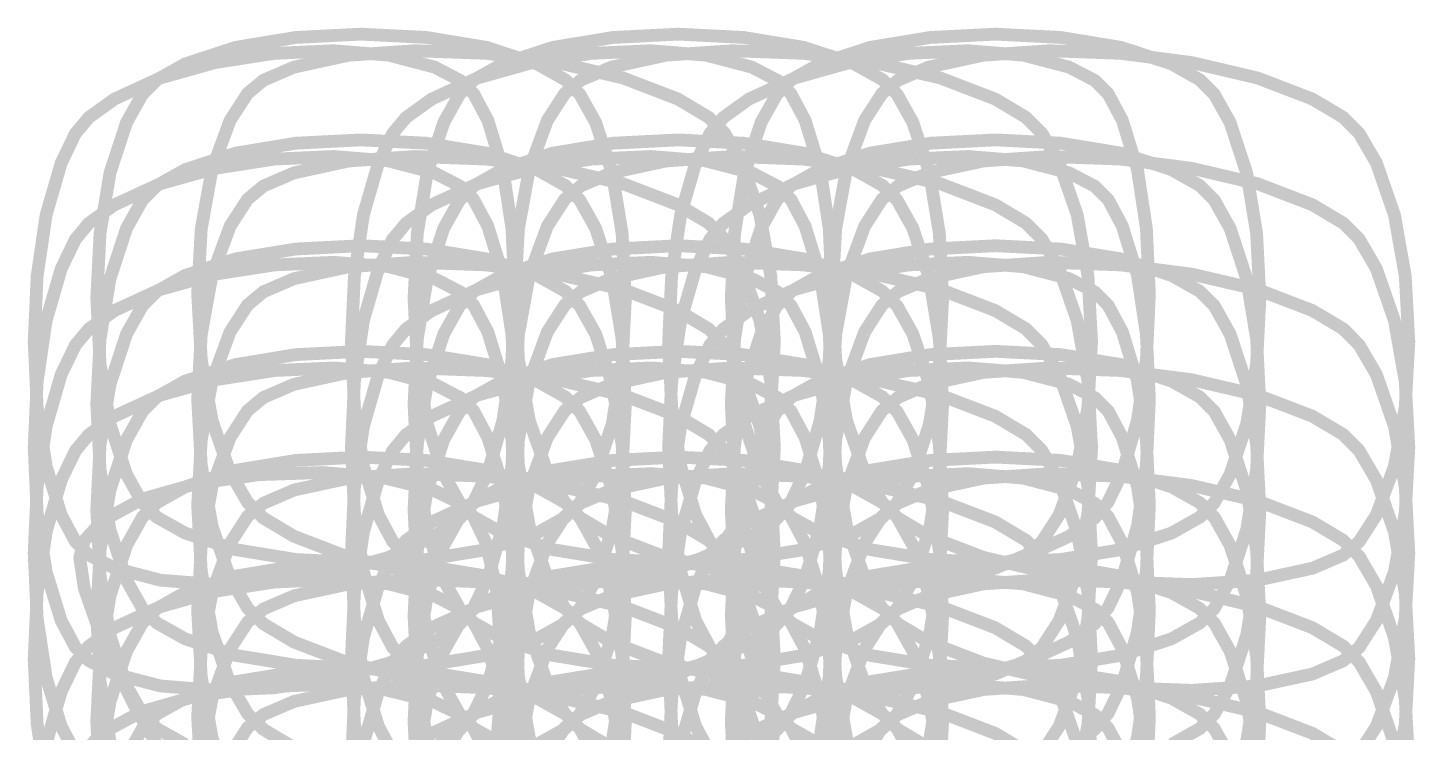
# Model space of a CAD drawing. Extents: x 0.5 to 10.7, y 0.3 to 10.6.
# Drawn here: x 7.419 to 8.925, y 6.4 to 7.165 of the extents above; entities that cross this region are included whole.
import ezdxf

# ---------------------------------------------------------------- set-up
doc = ezdxf.new("R2010")
doc.units = 0
doc.layers.get('0').update_dxf_attribs({"linetype": 'CONTINUOUS'})

msp = doc.modelspace()

# ---------------------------------------------------------------- linework, layer by layer
at = {"color": 0, "const_width": 0.013889}
for points in [[(8.01014, 7.10097), (8.01807, 7.09304), (8.03521, 7.06244), (8.05317, 7.00771), (8.06392, 6.94222), (8.06749, 6.87136), (8.06392, 6.80046), (8.05317, 6.73497), (8.03521, 6.68028), (8.01807, 6.64963), (8.01014, 6.64165), (8.00217, 6.63374), (7.97157, 6.6166), (7.91683, 6.59864), (7.85135, 6.58789), (7.78054, 6.58431), (7.70969, 6.58789), (7.64421, 6.59864), (7.58951, 6.6166), (7.55892, 6.63374), (7.551, 6.64165), (7.54303, 6.64963), (7.52587, 6.68028), (7.50792, 6.73497), (7.49713, 6.80046), (7.49354, 6.87136), (7.49713, 6.94222), (7.50792, 7.00771), (7.52587, 7.06244), (7.54303, 7.09304), (7.551, 7.10097), (7.55892, 7.10894), (7.58951, 7.12608), (7.64421, 7.14404), (7.70969, 7.15483), (7.78054, 7.15842), (7.85135, 7.15483), (7.91683, 7.14404), (7.97157, 7.12608), (8.00217, 7.10894), (8.01014, 7.10097)], [(8.3546, 7.10097), (8.36253, 7.09304), (8.37967, 7.06244), (8.39763, 7.00771), (8.40836, 6.94222), (8.41194, 6.87136), (8.40836, 6.80046), (8.39763, 6.73497), (8.37967, 6.68028), (8.36253, 6.64963), (8.3546, 6.64165), (8.34662, 6.63374), (8.31603, 6.6166), (8.26129, 6.59864), (8.19581, 6.58789), (8.125, 6.58431), (8.05414, 6.58789), (7.98867, 6.59864), (7.93392, 6.6166), (7.90332, 6.63374), (7.8954, 6.64165), (7.88743, 6.64963), (7.87028, 6.68028), (7.85232, 6.73497), (7.84158, 6.80046), (7.838, 6.87136), (7.84158, 6.94222), (7.85232, 7.00771), (7.87028, 7.06244), (7.88743, 7.09304), (7.8954, 7.10097), (7.90332, 7.10894), (7.93392, 7.12608), (7.98867, 7.14404), (8.05414, 7.15483), (8.125, 7.15842), (8.19581, 7.15483), (8.26129, 7.14404), (8.31603, 7.12608), (8.34662, 7.10894), (8.3546, 7.10097)], [(8.699, 7.10097), (8.70692, 7.09304), (8.72407, 7.06244), (8.74203, 7.00771), (8.75282, 6.94222), (8.7564, 6.87136), (8.75282, 6.80046), (8.74203, 6.73497), (8.72407, 6.68028), (8.70692, 6.64963), (8.699, 6.64165), (8.69103, 6.63374), (8.66043, 6.6166), (8.60574, 6.59864), (8.54025, 6.58789), (8.4694, 6.58431), (8.3986, 6.58789), (8.33311, 6.59864), (8.27838, 6.6166), (8.24778, 6.63374), (8.23986, 6.64165), (8.23188, 6.64963), (8.21474, 6.68028), (8.19678, 6.73497), (8.18604, 6.80046), (8.18246, 6.87136), (8.18604, 6.94222), (8.19678, 7.00771), (8.21474, 7.06244), (8.23188, 7.09304), (8.23986, 7.10097), (8.24778, 7.10894), (8.27838, 7.12608), (8.33311, 7.14404), (8.3986, 7.15483), (8.4694, 7.15842), (8.54025, 7.15483), (8.60574, 7.14404), (8.66043, 7.12608), (8.69103, 7.10894), (8.699, 7.10097)], [(7.8954, 7.10097), (7.90278, 7.09364), (7.91818, 7.06472), (7.93451, 7.01161), (7.94433, 6.9471), (7.9476, 6.87657), (7.94433, 6.80533), (7.93451, 6.73888), (7.91818, 6.68257), (7.90272, 6.6505), (7.8954, 6.64165), (7.88829, 6.63314), (7.86029, 6.61307), (7.81054, 6.59017), (7.75103, 6.57351), (7.68658, 6.56347), (7.62213, 6.56065), (7.56256, 6.56543), (7.51281, 6.5784), (7.48481, 6.59293), (7.47775, 6.59999), (7.47032, 6.60742), (7.45492, 6.63633), (7.43858, 6.6894), (7.42882, 6.7539), (7.42557, 6.82449), (7.42882, 6.89567), (7.43858, 6.96213), (7.45492, 7.0185), (7.47038, 7.05051), (7.47775, 7.05931), (7.48486, 7.06787), (7.51281, 7.08794), (7.56256, 7.11083), (7.62213, 7.12756), (7.68658, 7.13758), (7.75103, 7.1404), (7.81054, 7.13558), (7.86029, 7.12261), (7.88829, 7.10807), (7.8954, 7.10097)], [(8.16667, 7.05931), (8.17518, 7.05083), (8.19401, 7.0185), (8.2136, 6.96213), (8.22537, 6.89567), (8.22928, 6.82449), (8.22537, 6.7539), (8.2136, 6.6894), (8.19401, 6.63633), (8.17513, 6.6071), (8.16667, 6.59999), (8.15776, 6.59261), (8.12457, 6.5784), (8.06489, 6.56543), (7.99343, 6.56065), (7.91618, 6.56347), (7.83886, 6.57351), (7.76742, 6.59017), (7.70774, 6.61307), (7.67449, 6.63286), (7.66569, 6.64165), (7.65712, 6.65022), (7.63829, 6.68257), (7.61871, 6.73888), (7.60699, 6.80533), (7.60308, 6.87657), (7.60699, 6.9471), (7.61871, 7.01161), (7.63829, 7.06472), (7.65717, 7.09392), (7.66569, 7.10097), (7.67453, 7.10835), (7.70774, 7.12261), (7.76742, 7.13558), (7.83886, 7.1404), (7.91618, 7.13758), (7.99343, 7.12756), (8.06489, 7.11083), (8.12457, 7.08794), (8.15782, 7.06814), (8.16667, 7.05931)], [(8.23986, 7.10097), (8.24724, 7.09364), (8.26264, 7.06472), (8.27897, 7.01161), (8.28879, 6.9471), (8.29204, 6.87657), (8.28879, 6.80533), (8.27897, 6.73888), (8.26264, 6.68257), (8.24718, 6.6505), (8.23986, 6.64165), (8.23275, 6.63314), (8.20475, 6.61307), (8.155, 6.59017), (8.09549, 6.57351), (8.03103, 6.56347), (7.96658, 6.56065), (7.90701, 6.56543), (7.85726, 6.5784), (7.82926, 6.59293), (7.82221, 6.59999), (7.81478, 6.60742), (7.79937, 6.63633), (7.78304, 6.6894), (7.77328, 6.7539), (7.77001, 6.82449), (7.77328, 6.89567), (7.78304, 6.96213), (7.79937, 7.0185), (7.81483, 7.05051), (7.82221, 7.05931), (7.82932, 7.06787), (7.85726, 7.08794), (7.90701, 7.11083), (7.96658, 7.12756), (8.03103, 7.13758), (8.09549, 7.1404), (8.155, 7.13558), (8.20475, 7.12261), (8.23275, 7.10807), (8.23986, 7.10097)], [(8.51113, 7.05931), (8.51964, 7.05078), (8.53847, 7.0185), (8.55806, 6.96213), (8.56976, 6.89567), (8.57368, 6.82449), (8.56976, 6.7539), (8.55806, 6.6894), (8.53847, 6.63633), (8.51958, 6.6071), (8.51113, 6.59999), (8.50222, 6.59261), (8.46903, 6.5784), (8.40935, 6.56543), (8.33789, 6.56065), (8.26058, 6.56347), (8.18326, 6.57351), (8.11187, 6.59017), (8.05219, 6.61307), (8.01893, 6.63286), (8.01014, 6.64165), (8.00157, 6.65022), (7.98275, 6.68257), (7.96317, 6.73888), (7.95139, 6.80533), (7.94749, 6.87657), (7.95139, 6.9471), (7.96317, 7.01161), (7.98275, 7.06472), (8.00163, 7.09392), (8.01014, 7.10097), (8.01899, 7.10835), (8.05219, 7.12261), (8.11187, 7.13558), (8.18326, 7.1404), (8.26058, 7.13758), (8.33789, 7.12756), (8.40935, 7.11083), (8.46903, 7.08794), (8.50228, 7.06814), (8.51113, 7.05931)], [(8.58431, 7.10097), (8.59169, 7.09358), (8.6071, 7.06472), (8.62343, 7.01161), (8.63319, 6.9471), (8.63644, 6.87657), (8.63319, 6.80533), (8.62343, 6.73888), (8.6071, 6.68257), (8.59164, 6.6505), (8.58431, 6.64165), (8.57721, 6.63314), (8.54921, 6.61307), (8.49946, 6.59017), (8.43989, 6.57351), (8.37549, 6.56347), (8.31104, 6.56065), (8.25146, 6.56543), (8.20171, 6.5784), (8.17372, 6.59293), (8.16667, 6.59999), (8.15924, 6.60742), (8.14382, 6.63633), (8.1275, 6.6894), (8.11768, 6.7539), (8.11442, 6.82449), (8.11768, 6.89567), (8.1275, 6.96213), (8.14382, 7.0185), (8.15929, 7.05051), (8.16667, 7.05931), (8.17378, 7.06787), (8.20171, 7.08794), (8.25146, 7.11083), (8.31104, 7.12756), (8.37549, 7.13758), (8.43989, 7.1404), (8.49946, 7.13558), (8.54921, 7.12261), (8.57721, 7.10807), (8.58431, 7.10097)], [(8.85558, 7.05931), (8.8641, 7.05078), (8.88292, 7.0185), (8.9025, 6.96213), (8.91422, 6.89567), (8.91812, 6.82449), (8.91422, 6.7539), (8.9025, 6.6894), (8.88292, 6.63633), (8.86404, 6.6071), (8.85558, 6.59999), (8.84668, 6.59261), (8.81347, 6.5784), (8.75379, 6.56543), (8.68235, 6.56065), (8.60504, 6.56347), (8.52772, 6.57351), (8.45632, 6.59017), (8.39665, 6.61307), (8.36339, 6.63286), (8.3546, 6.64165), (8.34603, 6.65022), (8.32721, 6.68257), (8.30761, 6.73888), (8.29585, 6.80533), (8.29194, 6.87657), (8.29585, 6.9471), (8.30761, 7.01161), (8.32721, 7.06472), (8.34608, 7.09392), (8.3546, 7.10097), (8.36344, 7.10835), (8.39665, 7.12261), (8.45632, 7.13558), (8.52772, 7.1404), (8.60504, 7.13758), (8.68235, 7.12756), (8.75379, 7.11083), (8.81347, 7.08794), (8.84674, 7.06814), (8.85558, 7.05931)], [(8.01014, 6.98611), (8.01807, 6.97819), (8.03521, 6.94754), (8.05317, 6.89285), (8.06392, 6.82736), (8.06749, 6.75646), (8.06392, 6.6856), (8.05317, 6.62011), (8.03521, 6.56543), (8.01807, 6.53478), (8.01014, 6.52681), (8.00217, 6.51888), (7.97157, 6.50174), (7.91683, 6.48378), (7.85135, 6.47304), (7.78054, 6.46946), (7.70969, 6.47304), (7.64421, 6.48378), (7.58951, 6.50174), (7.55892, 6.51888), (7.551, 6.52681), (7.54303, 6.53478), (7.52587, 6.56543), (7.50792, 6.62011), (7.49713, 6.6856), (7.49354, 6.75646), (7.49713, 6.82736), (7.50792, 6.89285), (7.52587, 6.94754), (7.54303, 6.97819), (7.551, 6.98611), (7.55892, 6.99408), (7.58951, 7.01124), (7.64421, 7.02919), (7.70969, 7.03999), (7.78054, 7.04357), (7.85135, 7.03999), (7.91683, 7.02919), (7.97157, 7.01124), (8.00217, 6.99408), (8.01014, 6.98611)], [(8.3546, 6.98611), (8.36253, 6.97819), (8.37967, 6.94754), (8.39763, 6.89285), (8.40836, 6.82736), (8.41194, 6.75646), (8.40836, 6.6856), (8.39763, 6.62011), (8.37967, 6.56543), (8.36253, 6.53478), (8.3546, 6.52681), (8.34662, 6.51888), (8.31603, 6.50174), (8.26129, 6.48378), (8.19581, 6.47304), (8.125, 6.46946), (8.05414, 6.47304), (7.98867, 6.48378), (7.93392, 6.50174), (7.90332, 6.51888), (7.8954, 6.52681), (7.88743, 6.53478), (7.87028, 6.56543), (7.85232, 6.62011), (7.84158, 6.6856), (7.838, 6.75646), (7.84158, 6.82736), (7.85232, 6.89285), (7.87028, 6.94754), (7.88743, 6.97819), (7.8954, 6.98611), (7.90332, 6.99408), (7.93392, 7.01124), (7.98867, 7.02919), (8.05414, 7.03999), (8.125, 7.04357), (8.19581, 7.03999), (8.26129, 7.02919), (8.31603, 7.01124), (8.34662, 6.99408), (8.3546, 6.98611)], [(8.699, 6.98611), (8.70692, 6.97819), (8.72407, 6.94754), (8.74203, 6.89285), (8.75282, 6.82736), (8.7564, 6.75646), (8.75282, 6.6856), (8.74203, 6.62011), (8.72407, 6.56543), (8.70692, 6.53478), (8.699, 6.52681), (8.69103, 6.51888), (8.66043, 6.50174), (8.60574, 6.48378), (8.54025, 6.47304), (8.4694, 6.46946), (8.3986, 6.47304), (8.33311, 6.48378), (8.27838, 6.50174), (8.24778, 6.51888), (8.23986, 6.52681), (8.23188, 6.53478), (8.21474, 6.56543), (8.19678, 6.62011), (8.18604, 6.6856), (8.18246, 6.75646), (8.18604, 6.82736), (8.19678, 6.89285), (8.21474, 6.94754), (8.23188, 6.97819), (8.23986, 6.98611), (8.24778, 6.99408), (8.27838, 7.01124), (8.33311, 7.02919), (8.3986, 7.03999), (8.4694, 7.04357), (8.54025, 7.03999), (8.60574, 7.02919), (8.66043, 7.01124), (8.69103, 6.99408), (8.699, 6.98611)], [(7.8954, 6.98611), (7.90278, 6.97874), (7.91818, 6.94982), (7.93451, 6.89675), (7.94433, 6.83225), (7.9476, 6.76167), (7.94433, 6.69049), (7.93451, 6.62403), (7.91818, 6.56771), (7.90272, 6.53564), (7.8954, 6.52681), (7.88829, 6.51828), (7.86029, 6.49821), (7.81054, 6.47532), (7.75103, 6.45865), (7.68658, 6.44862), (7.62213, 6.44581), (7.56256, 6.45057), (7.51281, 6.46354), (7.48481, 6.47808), (7.47775, 6.48514), (7.47032, 6.49257), (7.45492, 6.52149), (7.43858, 6.57454), (7.42882, 6.63906), (7.42557, 6.70958), (7.42882, 6.78082), (7.43858, 6.84728), (7.45492, 6.9036), (7.47038, 6.93565), (7.47775, 6.94444), (7.48486, 6.95301), (7.51281, 6.9731), (7.56256, 6.99599), (7.62213, 7.01269), (7.68658, 7.02274), (7.75103, 7.02556), (7.81054, 7.02072), (7.86029, 7.00776), (7.88829, 6.99322), (7.8954, 6.98611)], [(8.16667, 6.94444), (8.17518, 6.93593), (8.19401, 6.9036), (8.2136, 6.84728), (8.22537, 6.78082), (8.22928, 6.70958), (8.22537, 6.63906), (8.2136, 6.57454), (8.19401, 6.52149), (8.17513, 6.49224), (8.16667, 6.48514), (8.15776, 6.47775), (8.12457, 6.46354), (8.06489, 6.45057), (7.99343, 6.44581), (7.91618, 6.44862), (7.83886, 6.45865), (7.76742, 6.47532), (7.70774, 6.49821), (7.67449, 6.51801), (7.66569, 6.52681), (7.65712, 6.53538), (7.63829, 6.56771), (7.61871, 6.62403), (7.60699, 6.69049), (7.60308, 6.76167), (7.60699, 6.83225), (7.61871, 6.89675), (7.63829, 6.94982), (7.65717, 6.97906), (7.66569, 6.98611), (7.67453, 6.99349), (7.70774, 7.00776), (7.76742, 7.02072), (7.83886, 7.02556), (7.91618, 7.02274), (7.99343, 7.01269), (8.06489, 6.99599), (8.12457, 6.9731), (8.15782, 6.95329), (8.16667, 6.94444)], [(8.23986, 6.98611), (8.24724, 6.97874), (8.26264, 6.94982), (8.27897, 6.89675), (8.28879, 6.83225), (8.29204, 6.76167), (8.28879, 6.69049), (8.27897, 6.62403), (8.26264, 6.56771), (8.24718, 6.53564), (8.23986, 6.52681), (8.23275, 6.51828), (8.20475, 6.49821), (8.155, 6.47532), (8.09549, 6.45865), (8.03103, 6.44862), (7.96658, 6.44581), (7.90701, 6.45057), (7.85726, 6.46354), (7.82926, 6.47808), (7.82221, 6.48514), (7.81478, 6.49257), (7.79937, 6.52149), (7.78304, 6.57454), (7.77328, 6.63906), (7.77001, 6.70958), (7.77328, 6.78082), (7.78304, 6.84728), (7.79937, 6.9036), (7.81483, 6.93565), (7.82221, 6.94444), (7.82932, 6.95301), (7.85726, 6.9731), (7.90701, 6.99599), (7.96658, 7.01269), (8.03103, 7.02274), (8.09549, 7.02556), (8.155, 7.02072), (8.20475, 7.00776), (8.23275, 6.99322), (8.23986, 6.98611)], [(8.51113, 6.94444), (8.51964, 6.93593), (8.53847, 6.9036), (8.55806, 6.84728), (8.56976, 6.78082), (8.57368, 6.70958), (8.56976, 6.63906), (8.55806, 6.57454), (8.53847, 6.52149), (8.51958, 6.49224), (8.51113, 6.48514), (8.50222, 6.47775), (8.46903, 6.46354), (8.40935, 6.45057), (8.33789, 6.44581), (8.26058, 6.44862), (8.18326, 6.45865), (8.11187, 6.47532), (8.05219, 6.49821), (8.01893, 6.51801), (8.01014, 6.52681), (8.00157, 6.53538), (7.98275, 6.56771), (7.96317, 6.62403), (7.95139, 6.69049), (7.94749, 6.76167), (7.95139, 6.83225), (7.96317, 6.89675), (7.98275, 6.94982), (8.00163, 6.97906), (8.01014, 6.98611), (8.01899, 6.99349), (8.05219, 7.00776), (8.11187, 7.02072), (8.18326, 7.02556), (8.26058, 7.02274), (8.33789, 7.01269), (8.40935, 6.99599), (8.46903, 6.9731), (8.50228, 6.95329), (8.51113, 6.94444)], [(8.58431, 6.98611), (8.59169, 6.97874), (8.6071, 6.94982), (8.62343, 6.89675), (8.63319, 6.83225), (8.63644, 6.76167), (8.63319, 6.69049), (8.62343, 6.62403), (8.6071, 6.56771), (8.59164, 6.53564), (8.58431, 6.52681), (8.57721, 6.51828), (8.54921, 6.49821), (8.49946, 6.47532), (8.43989, 6.45865), (8.37549, 6.44862), (8.31104, 6.44581), (8.25146, 6.45057), (8.20171, 6.46354), (8.17372, 6.47808), (8.16667, 6.48514), (8.15924, 6.49257), (8.14382, 6.52149), (8.1275, 6.57454), (8.11768, 6.63906), (8.11442, 6.70958), (8.11768, 6.78082), (8.1275, 6.84728), (8.14382, 6.9036), (8.15929, 6.93565), (8.16667, 6.94444), (8.17378, 6.95301), (8.20171, 6.9731), (8.25146, 6.99599), (8.31104, 7.01269), (8.37549, 7.02274), (8.43989, 7.02556), (8.49946, 7.02072), (8.54921, 7.00776), (8.57721, 6.99322), (8.58431, 6.98611)], [(8.85558, 6.94444), (8.8641, 6.93593), (8.88292, 6.9036), (8.9025, 6.84728), (8.91422, 6.78082), (8.91812, 6.70958), (8.91422, 6.63906), (8.9025, 6.57454), (8.88292, 6.52149), (8.86404, 6.49224), (8.85558, 6.48514), (8.84668, 6.47775), (8.81347, 6.46354), (8.75379, 6.45057), (8.68235, 6.44581), (8.60504, 6.44862), (8.52772, 6.45865), (8.45632, 6.47532), (8.39665, 6.49821), (8.36339, 6.51801), (8.3546, 6.52681), (8.34603, 6.53538), (8.32721, 6.56771), (8.30761, 6.62403), (8.29585, 6.69049), (8.29194, 6.76167), (8.29585, 6.83225), (8.30761, 6.89675), (8.32721, 6.94982), (8.34608, 6.97906), (8.3546, 6.98611), (8.36344, 6.99349), (8.39665, 7.00776), (8.45632, 7.02072), (8.52772, 7.02556), (8.60504, 7.02274), (8.68235, 7.01269), (8.75379, 6.99599), (8.81347, 6.9731), (8.84674, 6.95329), (8.85558, 6.94444)]]:
    msp.add_lwpolyline(points, close=True, dxfattribs=at)
for points in [[(7.58951, 6.38704), (7.55892, 6.40419), (7.551, 6.41211), (7.54303, 6.42008), (7.52587, 6.45068), (7.50792, 6.50537), (7.49713, 6.57086), (7.49354, 6.64171), (7.49713, 6.71251), (7.50792, 6.778), (7.52587, 6.83274), (7.54303, 6.86333), (7.551, 6.87125), (7.55892, 6.87924), (7.58951, 6.89638), (7.64421, 6.91433), (7.70969, 6.92507), (7.78054, 6.92865), (7.85135, 6.92507), (7.91683, 6.91433), (7.97157, 6.89638), (8.00217, 6.87924), (8.01014, 6.87125), (8.01014, 6.87125), (8.01807, 6.86333), (8.03521, 6.83274), (8.05317, 6.778), (8.06392, 6.71251), (8.06749, 6.64171), (8.06392, 6.57086), (8.05317, 6.50537), (8.03521, 6.45068), (8.01807, 6.42008), (8.01014, 6.41211), (8.00217, 6.40419), (7.97157, 6.38704)], [(7.93392, 6.38704), (7.90332, 6.40419), (7.8954, 6.41211), (7.88743, 6.42008), (7.87028, 6.45068), (7.85232, 6.50537), (7.84158, 6.57086), (7.838, 6.64171), (7.84158, 6.71251), (7.85232, 6.778), (7.87028, 6.83274), (7.88743, 6.86333), (7.8954, 6.87125), (7.90332, 6.87924), (7.93392, 6.89638), (7.98867, 6.91433), (8.05414, 6.92507), (8.125, 6.92865), (8.19581, 6.92507), (8.26129, 6.91433), (8.31603, 6.89638), (8.34662, 6.87924), (8.3546, 6.87125), (8.3546, 6.87125), (8.36253, 6.86333), (8.37967, 6.83274), (8.39763, 6.778), (8.40836, 6.71251), (8.41194, 6.64171), (8.40836, 6.57086), (8.39763, 6.50537), (8.37967, 6.45068), (8.36253, 6.42008), (8.3546, 6.41211), (8.34662, 6.40419), (8.31603, 6.38704)], [(8.27838, 6.38704), (8.24778, 6.40419), (8.23986, 6.41211), (8.23188, 6.42008), (8.21474, 6.45068), (8.19678, 6.50537), (8.18604, 6.57086), (8.18246, 6.64171), (8.18604, 6.71251), (8.19678, 6.778), (8.21474, 6.83274), (8.23188, 6.86333), (8.23986, 6.87125), (8.24778, 6.87924), (8.27838, 6.89638), (8.33311, 6.91433), (8.3986, 6.92507), (8.4694, 6.92865), (8.54025, 6.92507), (8.60574, 6.91433), (8.66043, 6.89638), (8.69103, 6.87924), (8.699, 6.87125), (8.699, 6.87125), (8.70692, 6.86333), (8.72407, 6.83274), (8.74203, 6.778), (8.75282, 6.71251), (8.7564, 6.64171), (8.75282, 6.57086), (8.74203, 6.50537), (8.72407, 6.45068), (8.70692, 6.42008), (8.699, 6.41211), (8.69103, 6.40419), (8.66043, 6.38704)], [(7.47032, 6.37788), (7.45492, 6.40674), (7.43858, 6.45979), (7.42882, 6.52431), (7.42557, 6.59483), (7.42882, 6.66596), (7.43858, 6.73242), (7.45492, 6.78879), (7.47038, 6.82081), (7.47775, 6.82958), (7.48486, 6.83817), (7.51281, 6.85824), (7.56256, 6.88113), (7.62213, 6.89779), (7.68658, 6.90782), (7.75103, 6.91064), (7.81054, 6.90587), (7.86029, 6.8929), (7.88829, 6.87836), (7.8954, 6.87125), (7.8954, 6.87125), (7.90278, 6.86388), (7.91818, 6.83501), (7.93451, 6.7819), (7.94433, 6.71739), (7.9476, 6.64692), (7.94433, 6.57574), (7.93451, 6.50928), (7.91818, 6.45296), (7.90272, 6.42096), (7.8954, 6.41211), (7.88829, 6.4036), (7.86029, 6.38351)], [(7.70774, 6.38351), (7.67449, 6.40332), (7.66569, 6.41211), (7.65712, 6.42068), (7.63829, 6.45296), (7.61871, 6.50928), (7.60699, 6.57574), (7.60308, 6.64692), (7.60699, 6.71739), (7.61871, 6.7819), (7.63829, 6.83501), (7.65717, 6.86421), (7.66569, 6.87125), (7.67453, 6.87864), (7.70774, 6.8929), (7.76742, 6.90587), (7.83886, 6.91064), (7.91618, 6.90782), (7.99343, 6.89779), (8.06489, 6.88113), (8.12457, 6.85824), (8.15782, 6.83843), (8.16667, 6.82958), (8.16667, 6.82958), (8.17518, 6.82107), (8.19401, 6.78879), (8.2136, 6.73242), (8.22537, 6.66596), (8.22928, 6.59483), (8.22537, 6.52431), (8.2136, 6.45979), (8.19401, 6.40674), (8.17513, 6.37756)], [(7.81478, 6.37788), (7.79937, 6.40674), (7.78304, 6.45979), (7.77328, 6.52431), (7.77001, 6.59483), (7.77328, 6.66596), (7.78304, 6.73242), (7.79937, 6.78879), (7.81483, 6.82081), (7.82221, 6.82958), (7.82932, 6.83817), (7.85726, 6.85824), (7.90701, 6.88113), (7.96658, 6.89779), (8.03103, 6.90782), (8.09549, 6.91064), (8.155, 6.90587), (8.20475, 6.8929), (8.23275, 6.87836), (8.23986, 6.87125), (8.23986, 6.87125), (8.24724, 6.86388), (8.26264, 6.83501), (8.27897, 6.7819), (8.28879, 6.71739), (8.29204, 6.64692), (8.28879, 6.57574), (8.27897, 6.50928), (8.26264, 6.45296), (8.24718, 6.42096), (8.23986, 6.41211), (8.23275, 6.4036), (8.20475, 6.38351)], [(8.05219, 6.38351), (8.01893, 6.40332), (8.01014, 6.41211), (8.00157, 6.42063), (7.98275, 6.45296), (7.96317, 6.50928), (7.95139, 6.57574), (7.94749, 6.64692), (7.95139, 6.71739), (7.96317, 6.7819), (7.98275, 6.83501), (8.00163, 6.86421), (8.01014, 6.87125), (8.01899, 6.87864), (8.05219, 6.8929), (8.11187, 6.90587), (8.18326, 6.91064), (8.26058, 6.90782), (8.33789, 6.89779), (8.40935, 6.88113), (8.46903, 6.85824), (8.50228, 6.83843), (8.51113, 6.82958), (8.51113, 6.82958), (8.51958, 6.82107), (8.53847, 6.78879), (8.55806, 6.73242), (8.56976, 6.66596), (8.57368, 6.59483), (8.56976, 6.52431), (8.55806, 6.45979), (8.53847, 6.40674), (8.51958, 6.37756)], [(8.15924, 6.37782), (8.14382, 6.40674), (8.1275, 6.45979), (8.11768, 6.52431), (8.11442, 6.59483), (8.11768, 6.66596), (8.1275, 6.73242), (8.14382, 6.78879), (8.15929, 6.82081), (8.16667, 6.82958), (8.17378, 6.83817), (8.20171, 6.85824), (8.25146, 6.88113), (8.31104, 6.89779), (8.37549, 6.90782), (8.43989, 6.91064), (8.49946, 6.90587), (8.54921, 6.8929), (8.57721, 6.87836), (8.58431, 6.87125), (8.58431, 6.87125), (8.59164, 6.86388), (8.6071, 6.83501), (8.62343, 6.7819), (8.63319, 6.71739), (8.63644, 6.64692), (8.63319, 6.57574), (8.62343, 6.50928), (8.6071, 6.45296), (8.59164, 6.42096), (8.58431, 6.41211), (8.57721, 6.4036), (8.54921, 6.38351)], [(8.39665, 6.38351), (8.36339, 6.40332), (8.3546, 6.41211), (8.34603, 6.42063), (8.32721, 6.45296), (8.30761, 6.50928), (8.29585, 6.57574), (8.29194, 6.64692), (8.29585, 6.71739), (8.30761, 6.7819), (8.32721, 6.83501), (8.34608, 6.86421), (8.3546, 6.87125), (8.36344, 6.87864), (8.39665, 6.8929), (8.45632, 6.90587), (8.52772, 6.91064), (8.60504, 6.90782), (8.68235, 6.89779), (8.75379, 6.88113), (8.81347, 6.85824), (8.84674, 6.83843), (8.85558, 6.82958), (8.85558, 6.82958), (8.86404, 6.82107), (8.88292, 6.78879), (8.9025, 6.73242), (8.91422, 6.66596), (8.91812, 6.59483), (8.91422, 6.52431), (8.9025, 6.45979), (8.88292, 6.40674), (8.86404, 6.37756)], [(7.50792, 6.39051), (7.49713, 6.456), (7.49354, 6.52692), (7.49713, 6.59776), (7.50792, 6.66325), (7.52587, 6.71799), (7.54303, 6.74858), (7.551, 6.75651), (7.55892, 6.76449), (7.58951, 6.78163), (7.64421, 6.79958), (7.70969, 6.81039), (7.78054, 6.81396), (7.85135, 6.81039), (7.91683, 6.79958), (7.97157, 6.78163), (8.00217, 6.76449), (8.01014, 6.75651), (8.01014, 6.75651), (8.01807, 6.74858), (8.03521, 6.71799), (8.05317, 6.66325), (8.06392, 6.59776), (8.06749, 6.52692), (8.06392, 6.456), (8.05317, 6.39051)], [(7.85232, 6.39051), (7.84158, 6.456), (7.838, 6.52692), (7.84158, 6.59776), (7.85232, 6.66325), (7.87028, 6.71799), (7.88743, 6.74858), (7.8954, 6.75651), (7.90332, 6.76449), (7.93392, 6.78163), (7.98867, 6.79958), (8.05414, 6.81039), (8.125, 6.81396), (8.19581, 6.81039), (8.26129, 6.79958), (8.31603, 6.78163), (8.34662, 6.76449), (8.3546, 6.75651), (8.3546, 6.75651), (8.36253, 6.74858), (8.37967, 6.71799), (8.39763, 6.66325), (8.40836, 6.59776), (8.41194, 6.52692), (8.40836, 6.456), (8.39763, 6.39051)], [(8.19678, 6.39051), (8.18604, 6.456), (8.18246, 6.52692), (8.18604, 6.59776), (8.19678, 6.66325), (8.21474, 6.71799), (8.23188, 6.74858), (8.23986, 6.75651), (8.24778, 6.76449), (8.27838, 6.78163), (8.33311, 6.79958), (8.3986, 6.81039), (8.4694, 6.81396), (8.54025, 6.81039), (8.60574, 6.79958), (8.66043, 6.78163), (8.69103, 6.76449), (8.699, 6.75651), (8.699, 6.75651), (8.70692, 6.74858), (8.72407, 6.71799), (8.74203, 6.66325), (8.75282, 6.59776), (8.7564, 6.52692), (8.75282, 6.456), (8.74203, 6.39051)], [(7.43858, 6.34494), (7.42882, 6.40944), (7.42557, 6.48004), (7.42882, 6.55122), (7.43858, 6.61768), (7.45492, 6.67404), (7.47038, 6.70606), (7.47775, 6.71485), (7.48486, 6.72342), (7.51281, 6.74349), (7.56256, 6.76639), (7.62213, 6.7831), (7.68658, 6.79313), (7.75103, 6.79596), (7.81054, 6.79113), (7.86029, 6.77815), (7.88829, 6.76361), (7.8954, 6.75651), (7.8954, 6.75651), (7.90278, 6.74918), (7.91818, 6.72026), (7.93451, 6.66715), (7.94433, 6.60265), (7.9476, 6.53212), (7.94433, 6.46089), (7.93451, 6.39442), (7.91818, 6.33811)], [(7.63829, 6.33811), (7.61871, 6.39442), (7.60699, 6.46089), (7.60308, 6.53212), (7.60699, 6.60265), (7.61871, 6.66715), (7.63829, 6.72026), (7.65717, 6.74946), (7.66569, 6.75651), (7.67453, 6.76389), (7.70774, 6.77815), (7.76742, 6.79113), (7.83886, 6.79596), (7.91618, 6.79313), (7.99343, 6.7831), (8.06489, 6.76639), (8.12457, 6.74349), (8.15782, 6.72368), (8.16667, 6.71485), (8.16667, 6.71485), (8.17518, 6.70638), (8.19401, 6.67404), (8.2136, 6.61768), (8.22537, 6.55122), (8.22928, 6.48004), (8.22537, 6.40944), (8.2136, 6.34494)], [(7.78304, 6.34494), (7.77328, 6.40944), (7.77001, 6.48004), (7.77328, 6.55122), (7.78304, 6.61768), (7.79937, 6.67404), (7.81483, 6.70606), (7.82221, 6.71485), (7.82932, 6.72342), (7.85726, 6.74349), (7.90701, 6.76639), (7.96658, 6.7831), (8.03103, 6.79313), (8.09549, 6.79596), (8.155, 6.79113), (8.20475, 6.77815), (8.23275, 6.76361), (8.23986, 6.75651), (8.23986, 6.75651), (8.24724, 6.74918), (8.26264, 6.72026), (8.27897, 6.66715), (8.28879, 6.60265), (8.29204, 6.53212), (8.28879, 6.46089), (8.27897, 6.39442), (8.26264, 6.33811)], [(7.98275, 6.33811), (7.96317, 6.39442), (7.95139, 6.46089), (7.94749, 6.53212), (7.95139, 6.60265), (7.96317, 6.66715), (7.98275, 6.72026), (8.00163, 6.74946), (8.01014, 6.75651), (8.01899, 6.76389), (8.05219, 6.77815), (8.11187, 6.79113), (8.18326, 6.79596), (8.26058, 6.79313), (8.33789, 6.7831), (8.40935, 6.76639), (8.46903, 6.74349), (8.50228, 6.72368), (8.51113, 6.71485), (8.51113, 6.71485), (8.51964, 6.70632), (8.53847, 6.67404), (8.55806, 6.61768), (8.56976, 6.55122), (8.57368, 6.48004), (8.56976, 6.40944), (8.55806, 6.34494)], [(8.1275, 6.34494), (8.11768, 6.40944), (8.11442, 6.48004), (8.11768, 6.55122), (8.1275, 6.61768), (8.14382, 6.67404), (8.15929, 6.70606), (8.16667, 6.71485), (8.17378, 6.72342), (8.20171, 6.74349), (8.25146, 6.76639), (8.31104, 6.7831), (8.37549, 6.79313), (8.43989, 6.79596), (8.49946, 6.79113), (8.54921, 6.77815), (8.57721, 6.76361), (8.58431, 6.75651), (8.58431, 6.75651), (8.59169, 6.74914), (8.6071, 6.72026), (8.62343, 6.66715), (8.63319, 6.60265), (8.63644, 6.53212), (8.63319, 6.46089), (8.62343, 6.39442), (8.6071, 6.33811)], [(8.32721, 6.33811), (8.30761, 6.39442), (8.29585, 6.46089), (8.29194, 6.53212), (8.29585, 6.60265), (8.30761, 6.66715), (8.32721, 6.72026), (8.34608, 6.74946), (8.3546, 6.75651), (8.36344, 6.76389), (8.39665, 6.77815), (8.45632, 6.79113), (8.52772, 6.79596), (8.60504, 6.79313), (8.68235, 6.7831), (8.75379, 6.76639), (8.81347, 6.74349), (8.84674, 6.72368), (8.85558, 6.71485), (8.85558, 6.71485), (8.8641, 6.70632), (8.88292, 6.67404), (8.9025, 6.61768), (8.91422, 6.55122), (8.91812, 6.48004), (8.91422, 6.40944), (8.9025, 6.34494)], [(7.49713, 6.34115), (7.49354, 6.41206), (7.49713, 6.48292), (7.50792, 6.54839), (7.52587, 6.60314), (7.54303, 6.63374), (7.551, 6.64165), (7.55892, 6.64963), (7.58951, 6.66678), (7.64421, 6.68474), (7.70969, 6.69553), (7.78054, 6.69911), (7.85135, 6.69553), (7.91683, 6.68474), (7.97157, 6.66678), (8.00217, 6.64963), (8.01014, 6.64165), (8.01014, 6.64165), (8.01807, 6.63374), (8.03521, 6.60314), (8.05317, 6.54839), (8.06392, 6.48292), (8.06749, 6.41206), (8.06392, 6.34115)], [(7.84158, 6.34115), (7.838, 6.41206), (7.84158, 6.48292), (7.85232, 6.54839), (7.87028, 6.60314), (7.88743, 6.63374), (7.8954, 6.64165), (7.90332, 6.64963), (7.93392, 6.66678), (7.98867, 6.68474), (8.05414, 6.69553), (8.125, 6.69911), (8.19581, 6.69553), (8.26129, 6.68474), (8.31603, 6.66678), (8.34662, 6.64963), (8.3546, 6.64165), (8.3546, 6.64165), (8.36253, 6.63374), (8.37967, 6.60314), (8.39763, 6.54839), (8.40836, 6.48292), (8.41194, 6.41206), (8.40836, 6.34115)], [(8.18604, 6.34115), (8.18246, 6.41206), (8.18604, 6.48292), (8.19678, 6.54839), (8.21474, 6.60314), (8.23188, 6.63374), (8.23986, 6.64165), (8.24778, 6.64963), (8.27838, 6.66678), (8.33311, 6.68474), (8.3986, 6.69553), (8.4694, 6.69911), (8.54025, 6.69553), (8.60574, 6.68474), (8.66043, 6.66678), (8.69103, 6.64963), (8.699, 6.64165), (8.699, 6.64165), (8.70692, 6.63374), (8.72407, 6.60314), (8.74203, 6.54839), (8.75282, 6.48292), (8.7564, 6.41206), (8.75282, 6.34115)], [(7.58094, 6.34918), (7.5364, 6.42529), (7.50114, 6.49642), (7.47999, 6.55658), (7.47504, 6.59), (7.47775, 6.59999), (7.47999, 6.60835), (7.49963, 6.62999), (7.54318, 6.65354), (7.60194, 6.67031), (7.66932, 6.68001), (7.73887, 6.68235), (7.8041, 6.67692), (7.85846, 6.66351), (7.88803, 6.64903), (7.8954, 6.64165), (7.8954, 6.64165), (7.9025, 6.63456), (7.91635, 6.60558), (7.92806, 6.553), (7.93212, 6.4891), (7.93028, 6.41906), (7.92404, 6.34819)], [(7.60699, 6.34603), (7.60308, 6.41726), (7.60699, 6.48779), (7.61871, 6.55231), (7.63829, 6.60542), (7.65717, 6.6346), (7.66569, 6.64165), (7.67453, 6.64903), (7.70774, 6.66331), (7.76742, 6.67626), (7.83886, 6.6811), (7.91618, 6.67828), (7.99343, 6.66824), (8.06489, 6.65153), (8.12457, 6.62864), (8.15782, 6.60883), (8.16667, 6.59999), (8.16667, 6.59999), (8.17518, 6.59153), (8.19401, 6.55919), (8.2136, 6.50282), (8.22537, 6.43636), (8.22928, 6.36518)], [(7.77001, 6.36518), (7.77328, 6.43636), (7.78304, 6.50282), (7.79937, 6.55919), (7.81483, 6.59119), (7.82221, 6.59999), (7.82932, 6.60856), (7.85726, 6.62864), (7.90701, 6.65153), (7.96658, 6.66824), (8.03103, 6.67828), (8.09549, 6.6811), (8.155, 6.67626), (8.20475, 6.66331), (8.23275, 6.64876), (8.23986, 6.64165), (8.23986, 6.64165), (8.24724, 6.63433), (8.26264, 6.60542), (8.27897, 6.55231), (8.28879, 6.48779), (8.29204, 6.41726), (8.28879, 6.34603)], [(7.95139, 6.34603), (7.94749, 6.41726), (7.95139, 6.48779), (7.96317, 6.55231), (7.98275, 6.60542), (8.00163, 6.6346), (8.01014, 6.64165), (8.01899, 6.64903), (8.05219, 6.66331), (8.11187, 6.67626), (8.18326, 6.6811), (8.26058, 6.67828), (8.33789, 6.66824), (8.40935, 6.65153), (8.46903, 6.62864), (8.50228, 6.60883), (8.51113, 6.59999), (8.51113, 6.59999), (8.51964, 6.59147), (8.53847, 6.55919), (8.55806, 6.50282), (8.56976, 6.43636), (8.57368, 6.36518)], [(8.11442, 6.36518), (8.11768, 6.43636), (8.1275, 6.50282), (8.14382, 6.55919), (8.15929, 6.59119), (8.16667, 6.59999), (8.17378, 6.60856), (8.20171, 6.62864), (8.25146, 6.65153), (8.31104, 6.66824), (8.37549, 6.67828), (8.43989, 6.6811), (8.49946, 6.67626), (8.54921, 6.66331), (8.57721, 6.64876), (8.58431, 6.64165), (8.58431, 6.64165), (8.59169, 6.63428), (8.6071, 6.60542), (8.62343, 6.55231), (8.63319, 6.48779), (8.63644, 6.41726), (8.63319, 6.34603)], [(8.29585, 6.34603), (8.29194, 6.41726), (8.29585, 6.48779), (8.30761, 6.55231), (8.32721, 6.60542), (8.34608, 6.6346), (8.3546, 6.64165), (8.36344, 6.64903), (8.39665, 6.66331), (8.45632, 6.67626), (8.52772, 6.6811), (8.60504, 6.67828), (8.68235, 6.66824), (8.75379, 6.65153), (8.81347, 6.62864), (8.84674, 6.60883), (8.85558, 6.59999), (8.85558, 6.59999), (8.8641, 6.59147), (8.88292, 6.55919), (8.9025, 6.50282), (8.91422, 6.43636), (8.91812, 6.36518)], [(7.49713, 6.36811), (7.50792, 6.4336), (7.52587, 6.48828), (7.54303, 6.51888), (7.551, 6.52681), (7.55892, 6.53478), (7.58951, 6.55192), (7.64421, 6.56988), (7.70969, 6.58068), (7.78054, 6.58425), (7.85135, 6.58068), (7.91683, 6.56988), (7.97157, 6.55192), (8.00217, 6.53478), (8.01014, 6.52681), (8.01014, 6.52681), (8.01807, 6.51888), (8.03521, 6.48828), (8.05317, 6.4336), (8.06392, 6.36811)], [(7.84158, 6.36811), (7.85232, 6.4336), (7.87028, 6.48828), (7.88743, 6.51888), (7.8954, 6.52681), (7.90332, 6.53478), (7.93392, 6.55192), (7.98867, 6.56988), (8.05414, 6.58068), (8.125, 6.58425), (8.19581, 6.58068), (8.26129, 6.56988), (8.31603, 6.55192), (8.34662, 6.53478), (8.3546, 6.52681), (8.3546, 6.52681), (8.36253, 6.51888), (8.37967, 6.48828), (8.39763, 6.4336), (8.40836, 6.36811)], [(8.18604, 6.36811), (8.19678, 6.4336), (8.21474, 6.48828), (8.23188, 6.51888), (8.23986, 6.52681), (8.24778, 6.53478), (8.27838, 6.55192), (8.33311, 6.56988), (8.3986, 6.58068), (8.4694, 6.58425), (8.54025, 6.58068), (8.60574, 6.56988), (8.66043, 6.55192), (8.69103, 6.53478), (8.699, 6.52681), (8.699, 6.52681), (8.70692, 6.51888), (8.72407, 6.48828), (8.74203, 6.4336), (8.75282, 6.36811)], [(7.43858, 6.38803), (7.45492, 6.44433), (7.47038, 6.47635), (7.47775, 6.48514), (7.48486, 6.49371), (7.51281, 6.51378), (7.56256, 6.53668), (7.62213, 6.55339), (7.68658, 6.56342), (7.75103, 6.56625), (7.81054, 6.56142), (7.86029, 6.54844), (7.88829, 6.5339), (7.8954, 6.52681), (7.8954, 6.52681), (7.90278, 6.51947), (7.91818, 6.49056), (7.93451, 6.4375), (7.94433, 6.37299)], [(7.60699, 6.37299), (7.61871, 6.4375), (7.63829, 6.49056), (7.65717, 6.51975), (7.66569, 6.52681), (7.67453, 6.53418), (7.70774, 6.54844), (7.76742, 6.56142), (7.83886, 6.56625), (7.91618, 6.56342), (7.99343, 6.55339), (8.06489, 6.53668), (8.12457, 6.51378), (8.15782, 6.49397), (8.16667, 6.48514), (8.16667, 6.48514), (8.17518, 6.47667), (8.19401, 6.44433), (8.2136, 6.38803)], [(7.78304, 6.38803), (7.79937, 6.44433), (7.81483, 6.47635), (7.82221, 6.48514), (7.82932, 6.49371), (7.85726, 6.51378), (7.90701, 6.53668), (7.96658, 6.55339), (8.03103, 6.56342), (8.09549, 6.56625), (8.155, 6.56142), (8.20475, 6.54844), (8.23275, 6.5339), (8.23986, 6.52681), (8.23986, 6.52681), (8.24724, 6.51947), (8.26264, 6.49056), (8.27897, 6.4375), (8.28879, 6.37299)], [(7.95139, 6.37299), (7.96317, 6.4375), (7.98275, 6.49056), (8.00163, 6.51975), (8.01014, 6.52681), (8.01899, 6.53418), (8.05219, 6.54844), (8.11187, 6.56142), (8.18326, 6.56625), (8.26058, 6.56342), (8.33789, 6.55339), (8.40935, 6.53668), (8.46903, 6.51378), (8.50228, 6.49397), (8.51113, 6.48514), (8.51113, 6.48514), (8.51964, 6.47661), (8.53847, 6.44433), (8.55806, 6.38803)], [(8.1275, 6.38803), (8.14382, 6.44433), (8.15929, 6.47635), (8.16667, 6.48514), (8.17378, 6.49371), (8.20171, 6.51378), (8.25146, 6.53668), (8.31104, 6.55339), (8.37549, 6.56342), (8.43989, 6.56625), (8.49946, 6.56142), (8.54921, 6.54844), (8.57721, 6.5339), (8.58431, 6.52681), (8.58431, 6.52681), (8.59169, 6.51942), (8.6071, 6.49056), (8.62343, 6.4375), (8.63319, 6.37299)], [(8.29585, 6.37299), (8.30761, 6.4375), (8.32721, 6.49056), (8.34608, 6.51975), (8.3546, 6.52681), (8.36344, 6.53418), (8.39665, 6.54844), (8.45632, 6.56142), (8.52772, 6.56625), (8.60504, 6.56342), (8.68235, 6.55339), (8.75379, 6.53668), (8.81347, 6.51378), (8.84674, 6.49397), (8.85558, 6.48514), (8.85558, 6.48514), (8.8641, 6.47661), (8.88292, 6.44433), (8.9025, 6.38803)], [(7.52587, 6.37354), (7.54303, 6.40419), (7.551, 6.41211), (7.55892, 6.42008), (7.58951, 6.43722), (7.64421, 6.45518), (7.70969, 6.46593), (7.78054, 6.46951), (7.85135, 6.46593), (7.91683, 6.45518), (7.97157, 6.43722), (8.00217, 6.42008), (8.01014, 6.41211), (8.01014, 6.41211), (8.01807, 6.40419), (8.03521, 6.37354)], [(7.87028, 6.37354), (7.88743, 6.40419), (7.8954, 6.41211), (7.90332, 6.42008), (7.93392, 6.43722), (7.98867, 6.45518), (8.05414, 6.46593), (8.125, 6.46951), (8.19581, 6.46593), (8.26129, 6.45518), (8.31603, 6.43722), (8.34662, 6.42008), (8.3546, 6.41211), (8.3546, 6.41211), (8.36253, 6.40419), (8.37967, 6.37354)], [(8.21474, 6.37354), (8.23188, 6.40419), (8.23986, 6.41211), (8.24778, 6.42008), (8.27838, 6.43722), (8.33311, 6.45518), (8.3986, 6.46593), (8.4694, 6.46951), (8.54025, 6.46593), (8.60574, 6.45518), (8.66043, 6.43722), (8.69103, 6.42008), (8.699, 6.41211), (8.699, 6.41211), (8.70692, 6.40419), (8.72407, 6.37354)], [(7.47999, 6.37864), (7.49951, 6.39968), (7.54303, 6.4229), (7.60178, 6.43961), (7.66922, 6.44949), (7.73882, 6.4521), (7.80404, 6.447), (7.8584, 6.43381), (7.88803, 6.41949), (7.8954, 6.41211), (7.8954, 6.41211), (7.9025, 6.405), (7.91629, 6.37592)], [(7.63829, 6.37582), (7.65717, 6.40506), (7.66569, 6.41211), (7.67453, 6.41949), (7.70774, 6.43375), (7.76742, 6.44672), (7.83886, 6.4515), (7.91618, 6.44868), (7.99343, 6.43864), (8.06489, 6.42199), (8.12457, 6.39908), (8.15782, 6.37929)], [(7.82932, 6.37901), (7.85726, 6.39908), (7.90701, 6.42199), (7.96658, 6.43864), (8.03103, 6.44868), (8.09549, 6.4515), (8.155, 6.44672), (8.20475, 6.43375), (8.23275, 6.41922), (8.23986, 6.41211), (8.23986, 6.41211), (8.24724, 6.40474), (8.26264, 6.37582)], [(7.98275, 6.37582), (8.00163, 6.40506), (8.01014, 6.41211), (8.01899, 6.41949), (8.05219, 6.43375), (8.11187, 6.44672), (8.18326, 6.4515), (8.26058, 6.44868), (8.33789, 6.43864), (8.40935, 6.42199), (8.46903, 6.39908), (8.50228, 6.37929)], [(8.17378, 6.37901), (8.20171, 6.39908), (8.25146, 6.42199), (8.31104, 6.43864), (8.37549, 6.44868), (8.43989, 6.4515), (8.49946, 6.44672), (8.54921, 6.43375), (8.57721, 6.41922), (8.58431, 6.41211), (8.58431, 6.41211), (8.59169, 6.40474), (8.6071, 6.37582)], [(8.32721, 6.37582), (8.34608, 6.40506), (8.3546, 6.41211), (8.36344, 6.41949), (8.39665, 6.43375), (8.45632, 6.44672), (8.52772, 6.4515), (8.60504, 6.44868), (8.68235, 6.43864), (8.75379, 6.42199), (8.81347, 6.39908), (8.84674, 6.37929)]]:
    msp.add_lwpolyline(points, dxfattribs=at)

doc.saveas('drawing.dxf')
